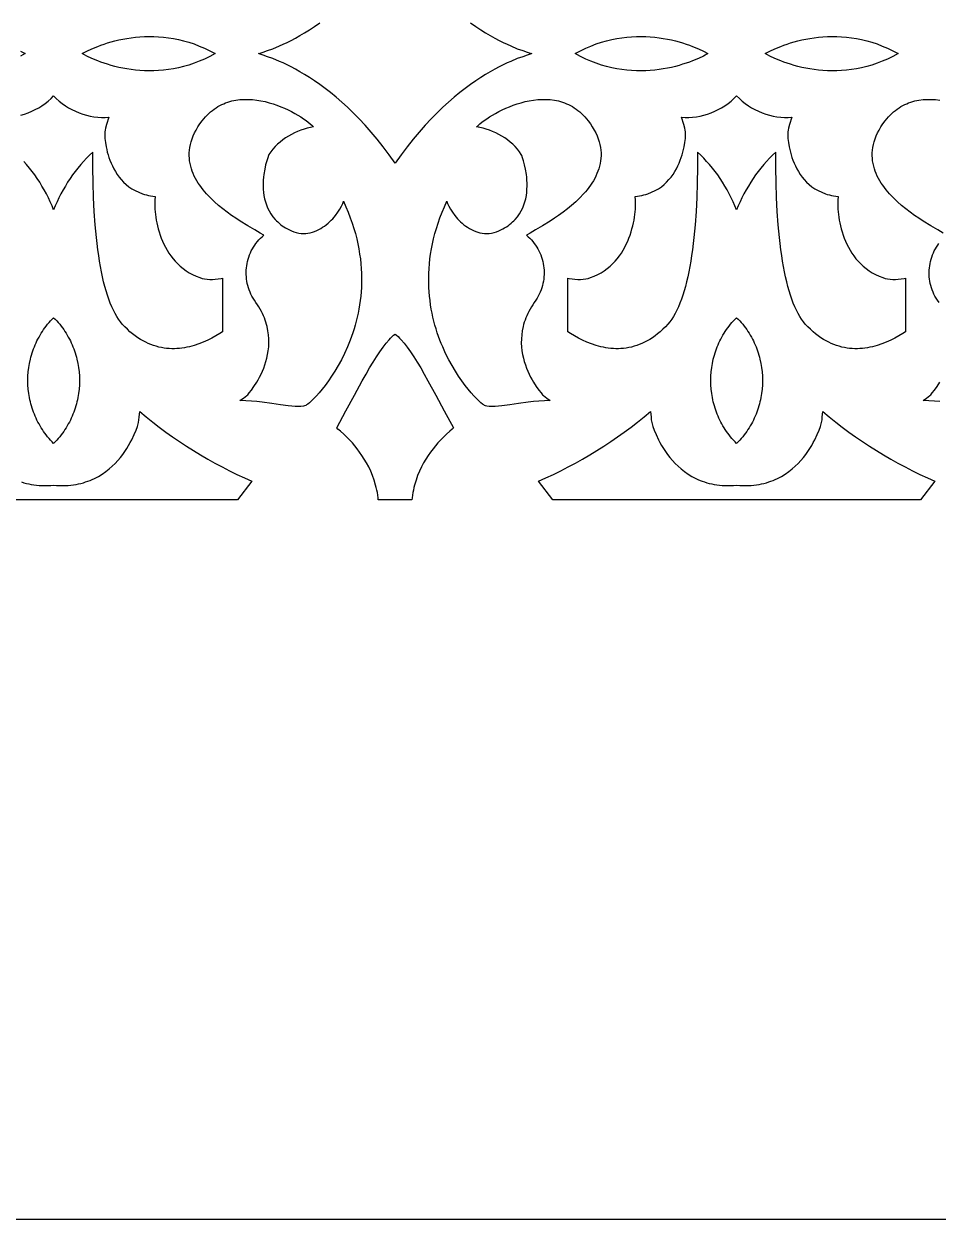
# Model space of a CAD drawing. Extents: x -350 to 350, y -780 to 780.
# Drawn here: x -3.3 to 98.4, y -780 to -647.1 of the extents above; entities that cross this region are included whole.
import ezdxf

# ---------------------------------------------------------------- set-up
doc = ezdxf.new("R2010")
doc.units = 0
doc.layers.add('BITMAP_LAYER', color=18, linetype='CONTINUOUS')
doc.layers.add('LAYER_1', color=18, linetype='CONTINUOUS')

msp = doc.modelspace()

# ---------------------------------------------------------------- linework, layer by layer
at = {"layer": 'BITMAP_LAYER'}
msp.add_lwpolyline([(-350, -780), (350, -780), (350, 780), (-350, 780)], close=True, dxfattribs=at)
at = {"layer": 'LAYER_1'}
for points in [[(46.38, -646.94), (46.96, -647.34), (47.52, -647.71), (48.06, -648.05), (48.58, -648.36), (49.09, -648.64), (49.57, -648.89), (50.02, -649.12), (50.45, -649.32), (50.86, -649.51), (51.59, -649.81), (52.2, -650.03), (52.69, -650.19), (53.03, -650.3), (53.22, -650.36), (53.03, -650.43), (52.69, -650.54), (52.2, -650.7), (51.59, -650.92), (50.86, -651.22), (50.45, -651.4), (50.02, -651.61), (49.57, -651.84), (49.09, -652.09), (48.58, -652.37), (48.06, -652.68), (47.52, -653.02), (46.96, -653.39), (46.38, -653.79), (45.79, -654.23), (45.19, -654.7), (44.57, -655.2), (43.94, -655.75), (43.3, -656.33), (42.66, -656.95), (42, -657.62), (41.34, -658.33), (40.68, -659.08), (40.01, -659.87), (39.34, -660.72), (38.67, -661.61), (38, -662.55), (37.33, -661.61), (36.66, -660.72), (35.99, -659.87), (35.32, -659.08), (34.65, -658.33), (33.99, -657.62), (33.34, -656.95), (32.69, -656.33), (32.05, -655.75), (31.42, -655.2), (30.81, -654.7), (30.2, -654.23), (29.61, -653.79), (29.03, -653.39), (28.47, -653.02), (27.93, -652.68), (27.41, -652.37), (26.91, -652.09), (26.43, -651.84), (25.97, -651.61), (25.54, -651.4), (25.13, -651.22), (24.4, -650.92), (23.79, -650.7), (23.31, -650.54), (22.97, -650.43), (22.78, -650.36), (22.97, -650.3), (23.31, -650.19), (23.79, -650.03), (24.4, -649.81), (25.13, -649.51), (25.54, -649.32), (25.97, -649.12), (26.43, -648.89), (26.91, -648.64), (27.41, -648.36), (27.93, -648.05), (28.47, -647.71), (29.03, -647.34), (29.61, -646.94)], [(-3.68, -650.1), (-3.18, -650.36), (-3.68, -650.63)], [(-3.65, -657.21), (-3.23, -657.09), (-2.83, -656.94), (-2.43, -656.78), (-2.04, -656.59), (-1.66, -656.38), (-1.3, -656.16), (-0.95, -655.91), (-0.61, -655.65), (-0.29, -655.37), (0, -655.07), (0.29, -655.37), (0.61, -655.65), (0.95, -655.91), (1.3, -656.16), (1.66, -656.38), (2.04, -656.59), (2.43, -656.78), (2.83, -656.94), (3.23, -657.09), (3.65, -657.21), (4.06, -657.31), (4.48, -657.39), (4.9, -657.44), (5.31, -657.46), (5.73, -657.47), (6.14, -657.44), (5.87, -658.24), (5.76, -658.65), (5.72, -658.86), (5.68, -659.07), (5.68, -659.19), (5.68, -659.44), (5.71, -659.79), (5.76, -660.23), (5.85, -660.74), (5.9, -661.02), (5.97, -661.31), (6.06, -661.61), (6.15, -661.91), (6.26, -662.23), (6.39, -662.54), (6.53, -662.86), (6.69, -663.17), (6.87, -663.48), (7.06, -663.79), (7.28, -664.09), (7.52, -664.37), (7.78, -664.65), (8.07, -664.91), (8.37, -665.16), (8.71, -665.39), (9.07, -665.6), (9.46, -665.79), (9.87, -665.95), (10.09, -666.02), (10.32, -666.08), (10.55, -666.14), (10.79, -666.19), (11.04, -666.23), (11.3, -666.27), (11.26, -666.66), (11.25, -667.13), (11.27, -667.66), (11.32, -668.25), (11.36, -668.56), (11.42, -668.87), (11.48, -669.2), (11.55, -669.53), (11.64, -669.86), (11.74, -670.2), (11.85, -670.54), (11.98, -670.88), (12.12, -671.22), (12.27, -671.56), (12.44, -671.89), (12.62, -672.22), (12.82, -672.55), (13.04, -672.86), (13.28, -673.17), (13.53, -673.46), (13.8, -673.75), (14.09, -674.02), (14.4, -674.27), (14.73, -674.51), (15.07, -674.74), (15.44, -674.94), (15.84, -675.12), (16.25, -675.28), (16.51, -675.36), (16.78, -675.42), (17.07, -675.46), (17.37, -675.48), (17.67, -675.48), (17.99, -675.46), (18.31, -675.43), (18.63, -675.37), (18.77, -675.35), (18.77, -681.32), (18.48, -681.5), (18.06, -681.76), (17.61, -682), (17.14, -682.24), (16.65, -682.45), (16.15, -682.65), (15.63, -682.82), (15.1, -682.96), (14.82, -683.02), (14.55, -683.07), (14.27, -683.11), (14, -683.15), (13.71, -683.17), (13.43, -683.18), (13.15, -683.18), (12.86, -683.17), (12.57, -683.15), (12.28, -683.11), (11.99, -683.06), (11.7, -683), (11.41, -682.92), (11.12, -682.83), (10.82, -682.73), (10.53, -682.61), (10.24, -682.47), (9.95, -682.32), (9.65, -682.15), (9.36, -681.96), (9.07, -681.75), (8.78, -681.53), (8.49, -681.29), (8.21, -681.02), (7.92, -680.74), (7.64, -680.44), (7.43, -680.18), (7.22, -679.9), (7.02, -679.6), (6.83, -679.26), (6.65, -678.9), (6.47, -678.52), (6.3, -678.12), (6.14, -677.68), (5.98, -677.23), (5.84, -676.75), (5.7, -676.25), (5.56, -675.73), (5.44, -675.19), (5.32, -674.63), (5.21, -674.04), (5.11, -673.44), (5.01, -672.81), (4.92, -672.17), (4.83, -671.5), (4.76, -670.82), (4.69, -670.12), (4.62, -669.4), (4.52, -667.91), (4.44, -666.35), (4.38, -664.74), (4.35, -663.06), (4.35, -661.32), (4, -661.65), (3.66, -662), (3.33, -662.35), (3.01, -662.71), (2.7, -663.09), (2.4, -663.47), (2.1, -663.86), (1.82, -664.26), (1.55, -664.67), (1.3, -665.09), (1.05, -665.52), (0.81, -665.95), (0.59, -666.39), (0.38, -666.83), (0.18, -667.28), (0, -667.73), (-0.18, -667.28), (-0.38, -666.83), (-0.59, -666.39), (-0.81, -665.95), (-1.05, -665.52), (-1.3, -665.09), (-1.55, -664.67), (-1.82, -664.26), (-2.1, -663.86), (-2.4, -663.47), (-2.7, -663.09), (-3.01, -662.71), (-3.33, -662.35)], [(98.99, -670.32), (98.38, -669.97), (97.62, -669.53), (96.74, -668.99), (96.28, -668.68), (95.8, -668.36), (95.32, -668.01), (94.84, -667.64), (94.36, -667.25), (93.9, -666.84), (93.45, -666.41), (93.02, -665.97), (92.82, -665.73), (92.63, -665.5), (92.44, -665.25), (92.26, -665.01), (92.09, -664.76), (91.94, -664.5), (91.79, -664.24), (91.65, -663.98), (91.53, -663.71), (91.42, -663.44), (91.33, -663.16), (91.25, -662.88), (91.18, -662.59), (91.13, -662.3), (91.1, -662.01), (91.09, -661.71), (91.09, -661.41), (91.11, -661.1), (91.16, -660.79), (91.22, -660.48), (91.3, -660.16), (91.4, -659.84), (91.53, -659.52), (91.68, -659.19), (91.85, -658.86), (92.05, -658.52), (92.27, -658.18), (92.52, -657.84), (92.7, -657.62), (92.89, -657.4), (93.07, -657.21), (93.26, -657.02), (93.46, -656.84), (93.66, -656.68), (93.86, -656.53), (94.07, -656.38), (94.28, -656.25), (94.49, -656.14), (94.71, -656.03), (94.92, -655.93), (95.14, -655.84), (95.37, -655.76), (95.59, -655.69), (95.82, -655.63), (96.05, -655.58), (96.28, -655.54), (96.74, -655.47), (97.2, -655.45), (97.67, -655.45), (98.14, -655.47), (98.6, -655.53)], [(98.52, -678.04), (98.34, -677.79), (98.2, -677.57), (98.07, -677.35), (97.95, -677.12), (97.85, -676.89), (97.76, -676.65), (97.67, -676.41), (97.6, -676.17), (97.55, -675.93), (97.5, -675.68), (97.46, -675.44), (97.44, -675.19), (97.42, -674.94), (97.42, -674.69), (97.43, -674.44), (97.45, -674.2), (97.48, -673.95), (97.52, -673.71), (97.57, -673.47), (97.64, -673.23), (97.71, -672.99), (97.79, -672.76), (97.89, -672.53), (97.99, -672.31), (98.11, -672.09), (98.23, -671.88), (98.37, -671.67), (98.51, -671.47)], [(98.62, -689.07), (98.02, -689.01), (97.39, -688.97), (96.74, -688.94), (97.12, -688.67), (97.49, -688.4), (97.59, -688.3), (97.77, -688.09), (98.01, -687.79), (98.3, -687.39), (98.61, -686.9)], [(-3.56, -698.01), (-3.31, -698.09), (-3.04, -698.16), (-2.77, -698.22), (-2.49, -698.28), (-2.2, -698.32), (-1.91, -698.36), (-1.61, -698.39), (-1.3, -698.4), (-0.99, -698.41), (-0.66, -698.41), (-0.33, -698.39), (0, -698.36), (0.33, -698.39), (0.66, -698.41), (0.99, -698.41), (1.3, -698.4), (1.61, -698.39), (1.91, -698.36), (2.2, -698.32), (2.49, -698.28), (2.77, -698.22), (3.04, -698.16), (3.31, -698.09), (3.56, -698.01), (3.82, -697.92), (4.06, -697.83), (4.3, -697.73), (4.53, -697.62), (4.98, -697.39), (5.4, -697.13), (5.79, -696.86), (6.17, -696.56), (6.51, -696.26), (6.84, -695.94), (7.14, -695.62), (7.42, -695.28), (7.68, -694.95), (7.92, -694.61), (8.14, -694.28), (8.34, -693.95), (8.52, -693.63), (8.69, -693.32), (8.96, -692.74), (9.17, -692.24), (9.32, -691.83), (9.45, -691.39), (9.49, -691.09), (9.53, -690.79), (9.59, -690.18), (10.3, -690.77), (11.02, -691.35), (11.75, -691.91), (12.49, -692.46), (13.24, -693), (14, -693.52), (14.77, -694.03), (15.55, -694.52), (16.34, -695), (17.14, -695.46), (17.94, -695.91), (18.75, -696.34), (19.57, -696.76), (20.39, -697.16), (21.22, -697.54), (22.05, -697.9), (20.46, -700), (-20.46, -700)]]:
    msp.add_lwpolyline(points, dxfattribs=at)
for points in [[(11.15, -648.46), (11.68, -648.48), (12.22, -648.53), (12.77, -648.6), (13.33, -648.69), (13.89, -648.8), (14.46, -648.94), (15.04, -649.1), (15.62, -649.29), (16.2, -649.52), (16.79, -649.77), (17.38, -650.05), (17.97, -650.36), (17.38, -650.68), (16.79, -650.96), (16.2, -651.21), (15.62, -651.43), (15.04, -651.63), (14.46, -651.79), (13.89, -651.93), (13.33, -652.04), (12.77, -652.13), (12.22, -652.2), (11.68, -652.24), (11.15, -652.27), (10.62, -652.27), (10.11, -652.26), (9.6, -652.23), (9.11, -652.19), (8.62, -652.13), (8.15, -652.06), (7.69, -651.98), (7.25, -651.89), (6.82, -651.78), (6.4, -651.67), (6, -651.55), (5.62, -651.43), (5.25, -651.3), (4.9, -651.17), (4.25, -650.9), (3.68, -650.63), (3.18, -650.36), (3.68, -650.1), (4.25, -649.83), (4.9, -649.56), (5.25, -649.43), (5.62, -649.3), (6, -649.17), (6.4, -649.06), (6.82, -648.95), (7.25, -648.84), (7.69, -648.75), (8.15, -648.67), (8.62, -648.59), (9.11, -648.54), (9.6, -648.49), (10.11, -648.46), (10.62, -648.45)], [(65.89, -648.46), (66.39, -648.49), (66.89, -648.54), (67.37, -648.59), (67.84, -648.67), (68.3, -648.75), (68.74, -648.84), (69.18, -648.95), (69.59, -649.06), (69.99, -649.17), (70.38, -649.3), (70.75, -649.43), (71.1, -649.56), (71.75, -649.83), (72.32, -650.1), (72.81, -650.36), (72.32, -650.63), (71.75, -650.9), (71.1, -651.17), (70.75, -651.3), (70.38, -651.43), (69.99, -651.55), (69.59, -651.67), (69.18, -651.78), (68.74, -651.89), (68.3, -651.98), (67.84, -652.06), (67.37, -652.13), (66.89, -652.19), (66.39, -652.23), (65.89, -652.26), (65.37, -652.27), (64.85, -652.27), (64.31, -652.24), (63.77, -652.2), (63.22, -652.13), (62.66, -652.04), (62.1, -651.93), (61.53, -651.79), (60.96, -651.63), (60.38, -651.43), (59.79, -651.21), (59.21, -650.96), (58.62, -650.68), (58.02, -650.36), (58.62, -650.05), (59.21, -649.77), (59.79, -649.52), (60.38, -649.29), (60.96, -649.1), (61.53, -648.94), (62.1, -648.8), (62.66, -648.69), (63.22, -648.6), (63.77, -648.53), (64.31, -648.48), (64.85, -648.46), (65.37, -648.45)], [(87.15, -648.46), (87.68, -648.48), (88.22, -648.53), (88.77, -648.6), (89.33, -648.69), (89.9, -648.8), (90.47, -648.94), (91.04, -649.1), (91.62, -649.29), (92.2, -649.52), (92.79, -649.77), (93.38, -650.05), (93.97, -650.36), (93.38, -650.68), (92.79, -650.96), (92.2, -651.21), (91.62, -651.43), (91.04, -651.63), (90.47, -651.79), (89.9, -651.93), (89.33, -652.04), (88.77, -652.13), (88.22, -652.2), (87.68, -652.24), (87.15, -652.27), (86.62, -652.27), (86.11, -652.26), (85.6, -652.23), (85.11, -652.19), (84.63, -652.13), (84.15, -652.06), (83.7, -651.98), (83.25, -651.89), (82.82, -651.78), (82.41, -651.67), (82, -651.55), (81.62, -651.43), (81.25, -651.3), (80.9, -651.17), (80.25, -650.9), (79.68, -650.63), (79.19, -650.36), (79.68, -650.1), (80.25, -649.83), (80.9, -649.56), (81.25, -649.43), (81.62, -649.3), (82, -649.17), (82.41, -649.06), (82.82, -648.95), (83.25, -648.84), (83.7, -648.75), (84.15, -648.67), (84.63, -648.59), (85.11, -648.54), (85.6, -648.49), (86.11, -648.46), (86.62, -648.45)], [(76.3, -655.37), (76.61, -655.65), (76.95, -655.91), (77.3, -656.16), (77.67, -656.38), (78.04, -656.59), (78.43, -656.78), (78.83, -656.94), (79.24, -657.09), (79.65, -657.21), (80.06, -657.31), (80.48, -657.39), (80.9, -657.44), (81.32, -657.46), (81.73, -657.47), (82.14, -657.44), (81.87, -658.24), (81.76, -658.65), (81.72, -658.86), (81.69, -659.07), (81.68, -659.19), (81.69, -659.44), (81.71, -659.79), (81.76, -660.23), (81.85, -660.74), (81.91, -661.02), (81.98, -661.31), (82.06, -661.61), (82.15, -661.91), (82.26, -662.23), (82.39, -662.54), (82.53, -662.86), (82.69, -663.17), (82.87, -663.48), (83.07, -663.79), (83.28, -664.09), (83.52, -664.37), (83.78, -664.65), (84.07, -664.91), (84.38, -665.16), (84.71, -665.39), (85.07, -665.6), (85.46, -665.79), (85.87, -665.95), (86.09, -666.02), (86.32, -666.08), (86.55, -666.14), (86.79, -666.19), (87.04, -666.23), (87.3, -666.27), (87.26, -666.66), (87.25, -667.13), (87.27, -667.66), (87.33, -668.25), (87.37, -668.56), (87.42, -668.87), (87.48, -669.2), (87.56, -669.53), (87.64, -669.86), (87.74, -670.2), (87.85, -670.54), (87.98, -670.88), (88.12, -671.22), (88.27, -671.56), (88.44, -671.89), (88.63, -672.22), (88.83, -672.55), (89.04, -672.86), (89.28, -673.17), (89.53, -673.46), (89.8, -673.75), (90.09, -674.02), (90.4, -674.27), (90.73, -674.51), (91.08, -674.74), (91.45, -674.94), (91.84, -675.12), (92.25, -675.28), (92.51, -675.36), (92.78, -675.42), (93.07, -675.46), (93.37, -675.48), (93.67, -675.48), (93.99, -675.46), (94.31, -675.43), (94.64, -675.37), (94.78, -675.35), (94.78, -681.32), (94.49, -681.5), (94.06, -681.76), (93.61, -682), (93.14, -682.24), (92.65, -682.45), (92.15, -682.65), (91.63, -682.82), (91.1, -682.96), (90.83, -683.02), (90.55, -683.07), (90.28, -683.11), (90, -683.15), (89.72, -683.17), (89.43, -683.18), (89.15, -683.18), (88.86, -683.17), (88.57, -683.15), (88.28, -683.11), (87.99, -683.06), (87.7, -683), (87.41, -682.92), (87.12, -682.83), (86.83, -682.73), (86.53, -682.61), (86.24, -682.47), (85.95, -682.32), (85.66, -682.15), (85.36, -681.96), (85.07, -681.75), (84.78, -681.53), (84.5, -681.29), (84.21, -681.02), (83.93, -680.74), (83.64, -680.44), (83.43, -680.18), (83.22, -679.9), (83.02, -679.6), (82.83, -679.26), (82.65, -678.9), (82.47, -678.52), (82.3, -678.12), (82.14, -677.68), (81.99, -677.23), (81.84, -676.75), (81.7, -676.25), (81.57, -675.73), (81.44, -675.19), (81.32, -674.63), (81.21, -674.04), (81.11, -673.44), (81.01, -672.81), (80.92, -672.17), (80.84, -671.5), (80.76, -670.82), (80.69, -670.12), (80.63, -669.4), (80.52, -667.91), (80.44, -666.35), (80.38, -664.74), (80.35, -663.06), (80.35, -661.32), (80, -661.65), (79.66, -662), (79.33, -662.35), (79.01, -662.71), (78.7, -663.09), (78.4, -663.47), (78.11, -663.86), (77.83, -664.26), (77.56, -664.67), (77.3, -665.09), (77.05, -665.52), (76.81, -665.95), (76.59, -666.39), (76.38, -666.83), (76.18, -667.28), (76, -667.73), (75.81, -667.28), (75.62, -666.83), (75.4, -666.39), (75.18, -665.95), (74.95, -665.52), (74.7, -665.09), (74.44, -664.67), (74.17, -664.26), (73.89, -663.86), (73.6, -663.47), (73.3, -663.09), (72.99, -662.71), (72.66, -662.35), (72.33, -662), (72, -661.65), (71.65, -661.32), (71.64, -663.06), (71.61, -664.74), (71.56, -666.35), (71.48, -667.91), (71.37, -669.4), (71.31, -670.12), (71.24, -670.82), (71.16, -671.5), (71.08, -672.17), (70.99, -672.81), (70.89, -673.44), (70.78, -674.04), (70.67, -674.63), (70.55, -675.19), (70.43, -675.73), (70.3, -676.25), (70.16, -676.75), (70.01, -677.23), (69.86, -677.68), (69.69, -678.12), (69.53, -678.52), (69.35, -678.9), (69.17, -679.26), (68.97, -679.6), (68.77, -679.9), (68.57, -680.18), (68.35, -680.44), (68.07, -680.74), (67.79, -681.02), (67.5, -681.29), (67.21, -681.53), (66.92, -681.75), (66.63, -681.96), (66.34, -682.15), (66.05, -682.32), (65.76, -682.47), (65.46, -682.61), (65.17, -682.73), (64.88, -682.83), (64.59, -682.92), (64.29, -683), (64, -683.06), (63.71, -683.11), (63.42, -683.15), (63.13, -683.17), (62.85, -683.18), (62.56, -683.18), (62.28, -683.17), (62, -683.15), (61.72, -683.11), (61.44, -683.07), (61.17, -683.02), (60.9, -682.96), (60.37, -682.82), (59.85, -682.65), (59.34, -682.45), (58.86, -682.24), (58.39, -682), (57.94, -681.76), (57.51, -681.5), (57.22, -681.32), (57.22, -675.35), (57.36, -675.37), (57.69, -675.43), (58.01, -675.46), (58.32, -675.48), (58.63, -675.48), (58.93, -675.46), (59.21, -675.42), (59.49, -675.36), (59.75, -675.28), (60.16, -675.12), (60.55, -674.94), (60.92, -674.74), (61.27, -674.51), (61.6, -674.27), (61.91, -674.02), (62.2, -673.75), (62.47, -673.46), (62.72, -673.17), (62.95, -672.86), (63.17, -672.55), (63.37, -672.22), (63.56, -671.89), (63.72, -671.56), (63.88, -671.22), (64.02, -670.88), (64.14, -670.54), (64.25, -670.2), (64.35, -669.86), (64.44, -669.53), (64.51, -669.2), (64.58, -668.87), (64.63, -668.56), (64.67, -668.25), (64.73, -667.66), (64.75, -667.13), (64.74, -666.66), (64.7, -666.27), (64.95, -666.23), (65.2, -666.19), (65.44, -666.14), (65.68, -666.08), (65.9, -666.02), (66.12, -665.95), (66.54, -665.79), (66.93, -665.6), (67.29, -665.39), (67.62, -665.16), (67.93, -664.91), (68.21, -664.65), (68.47, -664.37), (68.71, -664.09), (68.93, -663.79), (69.13, -663.48), (69.31, -663.17), (69.46, -662.86), (69.61, -662.54), (69.73, -662.23), (69.84, -661.91), (69.94, -661.61), (70.02, -661.31), (70.09, -661.02), (70.15, -660.74), (70.23, -660.23), (70.29, -659.79), (70.31, -659.44), (70.32, -659.19), (70.31, -659.07), (70.28, -658.86), (70.23, -658.65), (70.12, -658.24), (69.85, -657.44), (70.26, -657.47), (70.68, -657.46), (71.1, -657.44), (71.52, -657.39), (71.93, -657.31), (72.35, -657.21), (72.76, -657.09), (73.16, -656.94), (73.56, -656.78), (73.95, -656.59), (74.33, -656.38), (74.7, -656.16), (75.05, -655.91), (75.38, -655.65), (75.7, -655.37), (76, -655.07)], [(21.67, -655.45), (22.13, -655.47), (22.6, -655.53), (23.06, -655.6), (23.52, -655.7), (23.97, -655.82), (24.42, -655.95), (24.85, -656.1), (25.27, -656.27), (25.68, -656.44), (26.08, -656.62), (26.46, -656.81), (26.83, -657.01), (27.17, -657.21), (27.5, -657.41), (27.8, -657.61), (28.08, -657.8), (28.33, -657.99), (28.56, -658.18), (28.76, -658.35), (28.93, -658.51), (28.57, -658.58), (28.21, -658.67), (27.86, -658.77), (27.5, -658.89), (27.15, -659.03), (26.8, -659.18), (26.46, -659.35), (26.13, -659.54), (25.8, -659.74), (25.49, -659.96), (25.2, -660.2), (24.91, -660.45), (24.64, -660.71), (24.39, -661), (24.16, -661.29), (23.95, -661.6), (23.9, -661.71), (23.82, -661.95), (23.71, -662.29), (23.59, -662.72), (23.48, -663.23), (23.38, -663.81), (23.35, -664.12), (23.32, -664.44), (23.31, -664.77), (23.31, -665.11), (23.32, -665.45), (23.35, -665.8), (23.4, -666.15), (23.47, -666.5), (23.56, -666.84), (23.67, -667.19), (23.81, -667.53), (23.97, -667.86), (24.16, -668.19), (24.39, -668.5), (24.64, -668.81), (24.78, -668.95), (24.93, -669.09), (25.09, -669.23), (25.26, -669.37), (25.43, -669.5), (25.62, -669.63), (25.81, -669.75), (26.02, -669.86), (26.23, -669.97), (26.45, -670.08), (26.73, -670.19), (27, -670.27), (27.27, -670.33), (27.53, -670.37), (27.79, -670.38), (28.05, -670.37), (28.3, -670.34), (28.55, -670.29), (28.8, -670.23), (29.04, -670.15), (29.27, -670.05), (29.5, -669.94), (29.72, -669.82), (29.93, -669.68), (30.14, -669.54), (30.34, -669.39), (30.53, -669.23), (30.71, -669.06), (30.89, -668.89), (31.06, -668.72), (31.36, -668.36), (31.63, -668.01), (31.85, -667.66), (32.03, -667.34), (32.16, -667.04), (32.21, -666.91), (32.24, -666.79), (32.52, -667.4), (32.77, -668.01), (33, -668.61), (33.21, -669.21), (33.4, -669.8), (33.57, -670.38), (33.72, -670.96), (33.85, -671.53), (33.96, -672.09), (34.05, -672.65), (34.13, -673.2), (34.18, -673.75), (34.23, -674.28), (34.25, -674.81), (34.27, -675.34), (34.26, -675.85), (34.25, -676.36), (34.22, -676.86), (34.17, -677.35), (34.12, -677.84), (34.05, -678.31), (33.97, -678.78), (33.88, -679.24), (33.79, -679.69), (33.68, -680.13), (33.56, -680.57), (33.44, -680.99), (33.3, -681.41), (33.16, -681.82), (33.01, -682.22), (32.86, -682.61), (32.7, -682.99), (32.37, -683.72), (32.02, -684.41), (31.66, -685.06), (31.3, -685.68), (30.93, -686.25), (30.57, -686.77), (30.21, -687.26), (29.86, -687.7), (29.54, -688.09), (29.23, -688.44), (28.94, -688.74), (28.69, -688.99), (28.47, -689.19), (28.29, -689.34), (28.15, -689.44), (28.06, -689.49), (27.93, -689.53), (27.8, -689.56), (27.52, -689.6), (27.21, -689.61), (26.87, -689.6), (26.51, -689.58), (26.11, -689.53), (25.25, -689.42), (24.27, -689.27), (23.2, -689.13), (22.62, -689.07), (22.02, -689.01), (21.39, -688.97), (20.73, -688.94), (21.12, -688.67), (21.49, -688.4), (21.59, -688.3), (21.77, -688.09), (22.01, -687.79), (22.29, -687.39), (22.6, -686.9), (22.76, -686.63), (22.92, -686.34), (23.08, -686.03), (23.23, -685.7), (23.37, -685.35), (23.5, -684.99), (23.62, -684.62), (23.73, -684.23), (23.81, -683.82), (23.88, -683.41), (23.93, -682.98), (23.95, -682.55), (23.95, -682.1), (23.92, -681.65), (23.85, -681.18), (23.75, -680.71), (23.69, -680.48), (23.62, -680.24), (23.54, -680), (23.45, -679.76), (23.35, -679.51), (23.24, -679.27), (23.12, -679.03), (22.98, -678.78), (22.84, -678.53), (22.68, -678.29), (22.51, -678.04), (22.34, -677.79), (22.2, -677.57), (22.07, -677.35), (21.95, -677.12), (21.85, -676.89), (21.75, -676.65), (21.67, -676.41), (21.6, -676.17), (21.54, -675.93), (21.5, -675.68), (21.46, -675.44), (21.44, -675.19), (21.42, -674.94), (21.42, -674.69), (21.43, -674.44), (21.45, -674.2), (21.48, -673.95), (21.52, -673.71), (21.57, -673.47), (21.63, -673.23), (21.71, -672.99), (21.79, -672.76), (21.89, -672.53), (21.99, -672.31), (22.11, -672.09), (22.23, -671.88), (22.37, -671.67), (22.51, -671.47), (22.67, -671.27), (22.83, -671.08), (23.01, -670.9), (23.2, -670.73), (23.39, -670.56), (22.99, -670.32), (22.38, -669.97), (21.62, -669.53), (20.74, -668.99), (20.28, -668.68), (19.8, -668.36), (19.32, -668.01), (18.84, -667.64), (18.36, -667.25), (17.9, -666.84), (17.45, -666.41), (17.02, -665.97), (16.82, -665.73), (16.62, -665.5), (16.44, -665.25), (16.26, -665.01), (16.09, -664.76), (15.93, -664.5), (15.79, -664.24), (15.65, -663.98), (15.53, -663.71), (15.42, -663.44), (15.33, -663.16), (15.25, -662.88), (15.18, -662.59), (15.13, -662.3), (15.1, -662.01), (15.09, -661.71), (15.09, -661.41), (15.11, -661.1), (15.15, -660.79), (15.22, -660.48), (15.3, -660.16), (15.4, -659.84), (15.53, -659.52), (15.68, -659.19), (15.85, -658.86), (16.05, -658.52), (16.27, -658.18), (16.52, -657.84), (16.7, -657.62), (16.88, -657.4), (17.07, -657.21), (17.26, -657.02), (17.46, -656.84), (17.66, -656.68), (17.86, -656.53), (18.07, -656.38), (18.28, -656.25), (18.49, -656.14), (18.7, -656.03), (18.92, -655.93), (19.14, -655.84), (19.37, -655.76), (19.59, -655.69), (19.82, -655.63), (20.04, -655.58), (20.27, -655.54), (20.73, -655.47), (21.2, -655.45)], [(55.26, -655.47), (55.72, -655.54), (55.95, -655.58), (56.18, -655.63), (56.4, -655.69), (56.63, -655.76), (56.85, -655.84), (57.07, -655.93), (57.29, -656.03), (57.51, -656.14), (57.72, -656.25), (57.93, -656.38), (58.13, -656.53), (58.34, -656.68), (58.54, -656.84), (58.73, -657.02), (58.92, -657.21), (59.11, -657.4), (59.29, -657.62), (59.47, -657.84), (59.72, -658.18), (59.94, -658.52), (60.14, -658.86), (60.32, -659.19), (60.47, -659.52), (60.59, -659.84), (60.7, -660.16), (60.78, -660.48), (60.84, -660.79), (60.88, -661.1), (60.91, -661.41), (60.91, -661.71), (60.89, -662.01), (60.86, -662.3), (60.81, -662.59), (60.75, -662.88), (60.67, -663.16), (60.57, -663.44), (60.46, -663.71), (60.34, -663.98), (60.21, -664.24), (60.06, -664.5), (59.9, -664.76), (59.74, -665.01), (59.56, -665.25), (59.37, -665.5), (59.18, -665.73), (58.97, -665.97), (58.55, -666.41), (58.1, -666.84), (57.63, -667.25), (57.16, -667.64), (56.68, -668.01), (56.19, -668.36), (55.72, -668.68), (55.25, -668.99), (54.38, -669.53), (53.62, -669.97), (53.01, -670.32), (52.6, -670.56), (52.8, -670.73), (52.98, -670.9), (53.16, -671.08), (53.33, -671.27), (53.48, -671.47), (53.63, -671.67), (53.76, -671.88), (53.89, -672.09), (54, -672.31), (54.11, -672.53), (54.2, -672.76), (54.29, -672.99), (54.36, -673.23), (54.42, -673.47), (54.48, -673.71), (54.52, -673.95), (54.55, -674.2), (54.57, -674.44), (54.57, -674.69), (54.57, -674.94), (54.56, -675.19), (54.53, -675.44), (54.5, -675.68), (54.45, -675.93), (54.39, -676.17), (54.32, -676.41), (54.24, -676.65), (54.15, -676.89), (54.04, -677.12), (53.93, -677.35), (53.8, -677.57), (53.66, -677.79), (53.48, -678.04), (53.31, -678.29), (53.16, -678.53), (53.01, -678.78), (52.88, -679.03), (52.76, -679.27), (52.65, -679.51), (52.54, -679.76), (52.45, -680), (52.37, -680.24), (52.3, -680.48), (52.24, -680.71), (52.14, -681.18), (52.08, -681.65), (52.05, -682.1), (52.04, -682.55), (52.06, -682.98), (52.11, -683.41), (52.18, -683.82), (52.27, -684.23), (52.37, -684.62), (52.49, -684.99), (52.62, -685.35), (52.77, -685.7), (52.92, -686.03), (53.07, -686.34), (53.23, -686.63), (53.39, -686.9), (53.7, -687.39), (53.99, -687.79), (54.23, -688.09), (54.41, -688.3), (54.5, -688.4), (54.88, -688.67), (55.26, -688.94), (54.61, -688.97), (53.98, -689.01), (53.38, -689.07), (52.8, -689.13), (51.72, -689.27), (50.75, -689.42), (49.88, -689.53), (49.49, -689.58), (49.12, -689.6), (48.78, -689.61), (48.47, -689.6), (48.19, -689.56), (48.06, -689.53), (47.94, -689.49), (47.85, -689.44), (47.71, -689.34), (47.53, -689.19), (47.31, -688.99), (47.05, -688.74), (46.77, -688.44), (46.46, -688.09), (46.13, -687.7), (45.78, -687.26), (45.43, -686.77), (45.06, -686.25), (44.7, -685.68), (44.33, -685.06), (43.97, -684.41), (43.62, -683.72), (43.29, -682.99), (43.13, -682.61), (42.98, -682.22), (42.83, -681.82), (42.69, -681.41), (42.56, -680.99), (42.43, -680.57), (42.32, -680.13), (42.21, -679.69), (42.11, -679.24), (42.02, -678.78), (41.94, -678.31), (41.88, -677.84), (41.82, -677.35), (41.78, -676.86), (41.75, -676.36), (41.73, -675.85), (41.73, -675.34), (41.74, -674.81), (41.77, -674.28), (41.81, -673.75), (41.87, -673.2), (41.94, -672.65), (42.04, -672.09), (42.15, -671.53), (42.28, -670.96), (42.43, -670.38), (42.6, -669.8), (42.78, -669.21), (42.99, -668.61), (43.22, -668.01), (43.48, -667.4), (43.75, -666.79), (43.78, -666.91), (43.83, -667.04), (43.96, -667.34), (44.14, -667.66), (44.37, -668.01), (44.63, -668.36), (44.94, -668.72), (45.1, -668.89), (45.28, -669.06), (45.46, -669.23), (45.66, -669.39), (45.86, -669.54), (46.06, -669.68), (46.28, -669.82), (46.5, -669.94), (46.73, -670.05), (46.96, -670.15), (47.2, -670.23), (47.44, -670.29), (47.69, -670.34), (47.94, -670.37), (48.2, -670.38), (48.46, -670.37), (48.73, -670.33), (49, -670.27), (49.27, -670.19), (49.54, -670.08), (49.76, -669.97), (49.98, -669.86), (50.18, -669.75), (50.38, -669.63), (50.56, -669.5), (50.74, -669.37), (50.9, -669.23), (51.06, -669.09), (51.21, -668.95), (51.35, -668.81), (51.61, -668.5), (51.83, -668.19), (52.02, -667.86), (52.19, -667.53), (52.33, -667.19), (52.44, -666.84), (52.53, -666.5), (52.6, -666.15), (52.64, -665.8), (52.67, -665.45), (52.69, -665.11), (52.69, -664.77), (52.67, -664.44), (52.65, -664.12), (52.61, -663.81), (52.52, -663.23), (52.4, -662.72), (52.29, -662.29), (52.18, -661.95), (52.09, -661.71), (52.04, -661.6), (51.83, -661.29), (51.6, -661), (51.35, -660.71), (51.08, -660.45), (50.8, -660.2), (50.5, -659.96), (50.19, -659.74), (49.87, -659.54), (49.54, -659.35), (49.19, -659.18), (48.85, -659.03), (48.49, -658.89), (48.14, -658.77), (47.78, -658.67), (47.42, -658.58), (47.06, -658.51), (47.23, -658.35), (47.43, -658.18), (47.66, -657.99), (47.91, -657.8), (48.19, -657.61), (48.5, -657.41), (48.82, -657.21), (49.17, -657.01), (49.53, -656.81), (49.91, -656.62), (50.31, -656.44), (50.72, -656.27), (51.14, -656.1), (51.58, -655.95), (52.02, -655.82), (52.47, -655.7), (52.93, -655.6), (53.39, -655.53), (53.86, -655.47), (54.33, -655.45), (54.79, -655.45)], [(0.17, -679.91), (0.34, -680.1), (0.51, -680.28), (0.67, -680.47), (0.82, -680.67), (0.97, -680.86), (1.12, -681.06), (1.25, -681.27), (1.39, -681.47), (1.51, -681.68), (1.63, -681.89), (1.75, -682.11), (1.86, -682.32), (1.96, -682.54), (2.06, -682.76), (2.15, -682.98), (2.24, -683.21), (2.32, -683.43), (2.4, -683.66), (2.47, -683.89), (2.53, -684.12), (2.59, -684.35), (2.69, -684.82), (2.77, -685.29), (2.83, -685.77), (2.86, -686.24), (2.87, -686.72), (2.86, -687.2), (2.83, -687.68), (2.77, -688.15), (2.69, -688.62), (2.64, -688.86), (2.59, -689.09), (2.53, -689.32), (2.47, -689.55), (2.4, -689.78), (2.32, -690.01), (2.24, -690.24), (2.15, -690.46), (2.06, -690.69), (1.96, -690.91), (1.86, -691.12), (1.75, -691.34), (1.63, -691.55), (1.51, -691.76), (1.39, -691.97), (1.25, -692.18), (1.12, -692.38), (0.97, -692.58), (0.82, -692.78), (0.67, -692.97), (0.51, -693.16), (0.34, -693.35), (0.17, -693.53), (0, -693.71), (-0.17, -693.53), (-0.34, -693.35), (-0.51, -693.16), (-0.67, -692.97), (-0.82, -692.78), (-0.97, -692.58), (-1.12, -692.38), (-1.25, -692.18), (-1.39, -691.97), (-1.51, -691.76), (-1.63, -691.55), (-1.75, -691.34), (-1.86, -691.12), (-1.96, -690.91), (-2.06, -690.69), (-2.15, -690.46), (-2.24, -690.24), (-2.32, -690.01), (-2.4, -689.78), (-2.47, -689.55), (-2.53, -689.32), (-2.59, -689.09), (-2.64, -688.86), (-2.69, -688.62), (-2.77, -688.15), (-2.83, -687.68), (-2.86, -687.2), (-2.87, -686.72), (-2.86, -686.24), (-2.83, -685.77), (-2.77, -685.29), (-2.69, -684.82), (-2.59, -684.35), (-2.53, -684.12), (-2.47, -683.89), (-2.4, -683.66), (-2.32, -683.43), (-2.24, -683.21), (-2.15, -682.98), (-2.06, -682.76), (-1.96, -682.54), (-1.86, -682.32), (-1.75, -682.11), (-1.63, -681.89), (-1.51, -681.68), (-1.39, -681.47), (-1.25, -681.27), (-1.12, -681.06), (-0.97, -680.86), (-0.82, -680.67), (-0.67, -680.47), (-0.51, -680.28), (-0.34, -680.1), (-0.17, -679.91), (0, -679.74)], [(76.18, -679.91), (76.35, -680.1), (76.51, -680.28), (76.67, -680.47), (76.83, -680.67), (76.98, -680.86), (77.12, -681.06), (77.26, -681.27), (77.39, -681.47), (77.51, -681.68), (77.64, -681.89), (77.75, -682.11), (77.86, -682.32), (77.96, -682.54), (78.06, -682.76), (78.16, -682.98), (78.24, -683.21), (78.32, -683.43), (78.4, -683.66), (78.47, -683.89), (78.53, -684.12), (78.59, -684.35), (78.69, -684.82), (78.77, -685.29), (78.83, -685.77), (78.86, -686.24), (78.87, -686.72), (78.86, -687.2), (78.83, -687.68), (78.77, -688.15), (78.69, -688.62), (78.65, -688.86), (78.59, -689.09), (78.53, -689.32), (78.47, -689.55), (78.4, -689.78), (78.32, -690.01), (78.24, -690.24), (78.16, -690.46), (78.06, -690.69), (77.96, -690.91), (77.86, -691.12), (77.75, -691.34), (77.64, -691.55), (77.51, -691.76), (77.39, -691.97), (77.26, -692.18), (77.12, -692.38), (76.98, -692.58), (76.83, -692.78), (76.67, -692.97), (76.51, -693.16), (76.35, -693.35), (76.18, -693.53), (76, -693.71), (75.82, -693.53), (75.65, -693.35), (75.48, -693.16), (75.32, -692.97), (75.17, -692.78), (75.02, -692.58), (74.88, -692.38), (74.74, -692.18), (74.61, -691.97), (74.48, -691.76), (74.36, -691.55), (74.25, -691.34), (74.14, -691.12), (74.03, -690.91), (73.93, -690.69), (73.84, -690.46), (73.75, -690.24), (73.67, -690.01), (73.6, -689.78), (73.53, -689.55), (73.46, -689.32), (73.4, -689.09), (73.35, -688.86), (73.3, -688.62), (73.22, -688.15), (73.17, -687.68), (73.13, -687.2), (73.12, -686.72), (73.13, -686.24), (73.17, -685.77), (73.22, -685.29), (73.3, -684.82), (73.4, -684.35), (73.46, -684.12), (73.53, -683.89), (73.6, -683.66), (73.67, -683.43), (73.75, -683.21), (73.84, -682.98), (73.93, -682.76), (74.03, -682.54), (74.14, -682.32), (74.25, -682.11), (74.36, -681.89), (74.48, -681.68), (74.61, -681.47), (74.74, -681.27), (74.88, -681.06), (75.02, -680.86), (75.17, -680.67), (75.32, -680.47), (75.48, -680.28), (75.65, -680.1), (75.82, -679.91), (76, -679.74)], [(38.16, -681.69), (38.33, -681.84), (38.49, -682), (38.66, -682.18), (39, -682.57), (39.35, -683.02), (39.71, -683.52), (40.07, -684.08), (40.45, -684.67), (40.84, -685.32), (41.24, -686.01), (41.65, -686.75), (42.53, -688.35), (43.47, -690.1), (44.49, -692), (44.35, -692.12), (44.08, -692.35), (43.71, -692.68), (43.26, -693.13), (43.01, -693.39), (42.76, -693.67), (42.49, -693.98), (42.22, -694.32), (41.95, -694.68), (41.69, -695.06), (41.43, -695.46), (41.17, -695.89), (40.93, -696.34), (40.71, -696.81), (40.5, -697.3), (40.32, -697.82), (40.16, -698.35), (40.09, -698.63), (40.03, -698.91), (39.97, -699.19), (39.93, -699.48), (39.89, -699.78), (39.87, -700), (36.12, -700), (36.1, -699.78), (36.07, -699.48), (36.02, -699.19), (35.97, -698.91), (35.9, -698.63), (35.83, -698.35), (35.67, -697.82), (35.49, -697.3), (35.28, -696.81), (35.06, -696.34), (34.82, -695.89), (34.57, -695.46), (34.31, -695.06), (34.04, -694.68), (33.77, -694.32), (33.5, -693.98), (33.24, -693.67), (32.98, -693.39), (32.73, -693.13), (32.28, -692.68), (31.91, -692.35), (31.64, -692.12), (31.51, -692), (32.53, -690.1), (33.47, -688.35), (34.34, -686.75), (34.76, -686.01), (35.16, -685.32), (35.55, -684.67), (35.92, -684.08), (36.29, -683.52), (36.65, -683.02), (36.99, -682.57), (37.33, -682.18), (37.5, -682), (37.67, -681.84), (37.83, -681.69), (38, -681.55)], [(86.3, -690.77), (87.02, -691.35), (87.75, -691.91), (88.49, -692.46), (89.24, -693), (90.01, -693.52), (90.78, -694.03), (91.55, -694.52), (92.34, -695), (93.14, -695.46), (93.94, -695.91), (94.75, -696.34), (95.57, -696.76), (96.39, -697.16), (97.22, -697.54), (98.06, -697.9), (96.47, -700), (55.53, -700), (53.94, -697.9), (54.78, -697.54), (55.61, -697.16), (56.43, -696.76), (57.25, -696.34), (58.06, -695.91), (58.86, -695.46), (59.65, -695), (60.44, -694.52), (61.22, -694.03), (61.99, -693.52), (62.75, -693), (63.5, -692.46), (64.25, -691.91), (64.98, -691.35), (65.7, -690.77), (66.41, -690.18), (66.47, -690.79), (66.5, -691.09), (66.55, -691.39), (66.68, -691.83), (66.82, -692.24), (67.03, -692.74), (67.31, -693.32), (67.47, -693.63), (67.65, -693.95), (67.85, -694.28), (68.07, -694.61), (68.31, -694.95), (68.57, -695.28), (68.85, -695.62), (69.16, -695.94), (69.48, -696.26), (69.83, -696.56), (70.2, -696.86), (70.6, -697.13), (71.02, -697.39), (71.46, -697.62), (71.69, -697.73), (71.93, -697.83), (72.18, -697.92), (72.43, -698.01), (72.69, -698.09), (72.95, -698.16), (73.23, -698.22), (73.51, -698.28), (73.79, -698.32), (74.09, -698.36), (74.39, -698.39), (74.69, -698.4), (75.01, -698.41), (75.33, -698.41), (75.66, -698.39), (76, -698.36), (76.34, -698.39), (76.67, -698.41), (76.99, -698.41), (77.3, -698.4), (77.61, -698.39), (77.91, -698.36), (78.2, -698.32), (78.49, -698.28), (78.77, -698.22), (79.04, -698.16), (79.31, -698.09), (79.57, -698.01), (79.82, -697.92), (80.06, -697.83), (80.3, -697.73), (80.53, -697.62), (80.98, -697.39), (81.4, -697.13), (81.8, -696.86), (82.17, -696.56), (82.52, -696.26), (82.84, -695.94), (83.14, -695.62), (83.42, -695.28), (83.69, -694.95), (83.92, -694.61), (84.14, -694.28), (84.35, -693.95), (84.53, -693.63), (84.69, -693.32), (84.96, -692.74), (85.17, -692.24), (85.32, -691.83), (85.45, -691.39), (85.5, -691.09), (85.53, -690.79), (85.59, -690.18)]]:
    msp.add_lwpolyline(points, close=True, dxfattribs=at)

doc.saveas('drawing.dxf')
